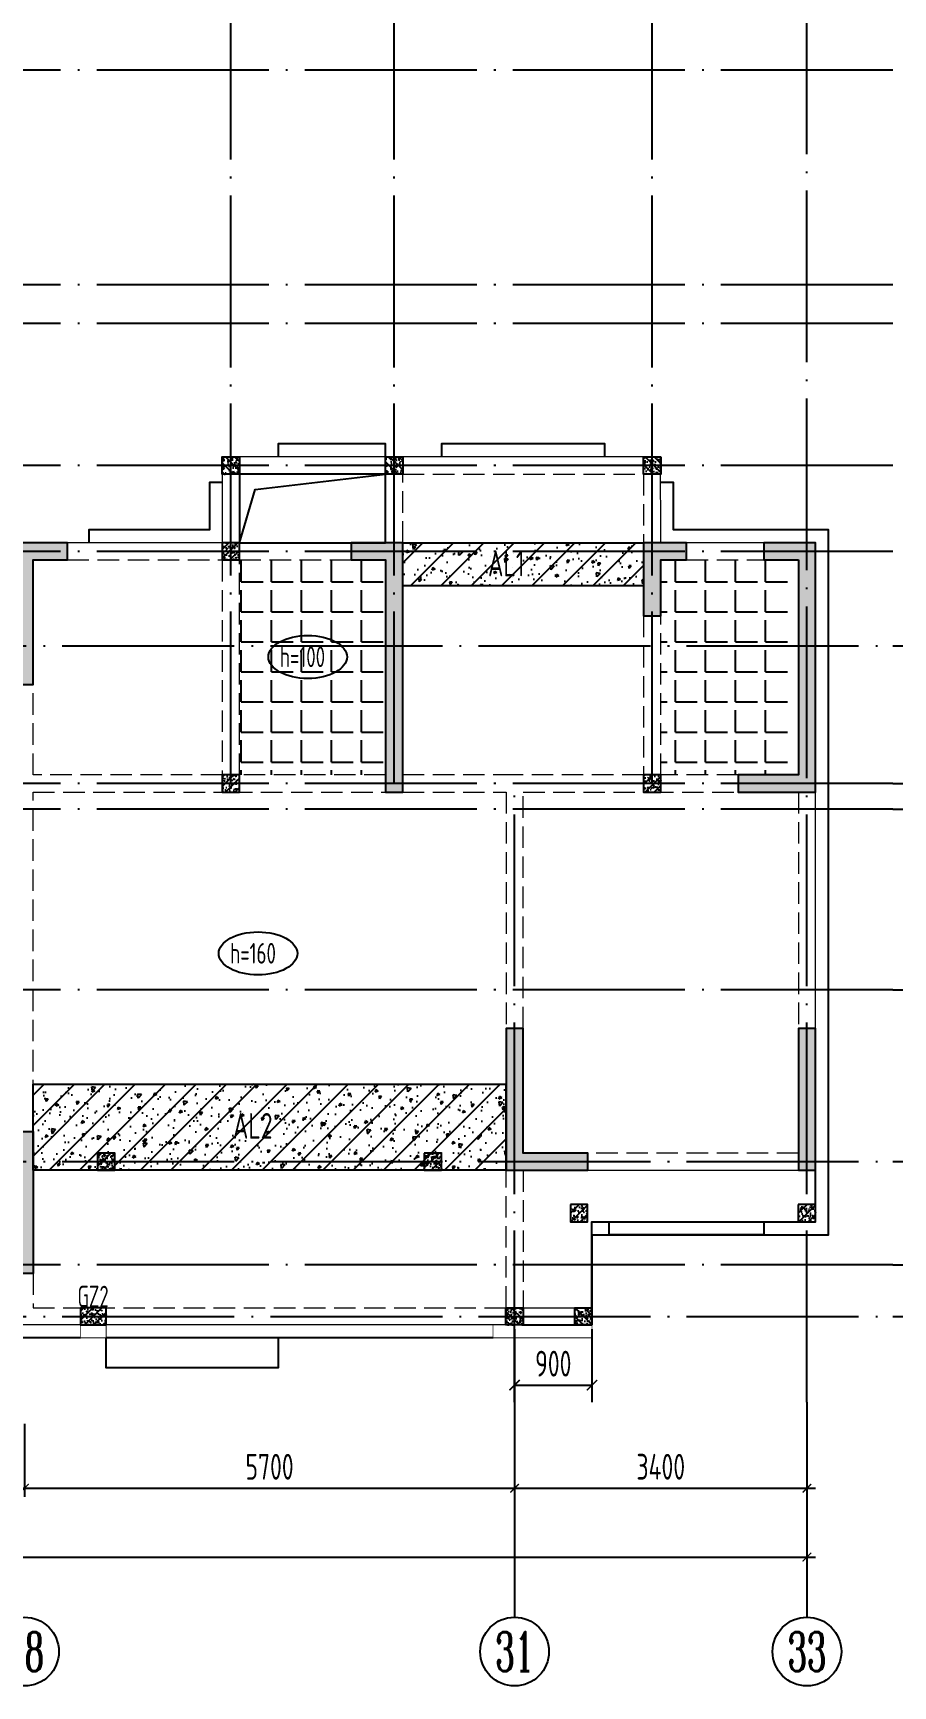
# Model space of a CAD drawing. Extents: x 826826 to 1642106, y -156213 to 399140.
# Drawn here: x 1325561 to 1335561, y 46721 to 65952 of the extents above; entities that cross this region are included whole.
import ezdxf
from ezdxf.enums import TextEntityAlignment as Align

# ---------------------------------------------------------------- set-up
doc = ezdxf.new("R2010")
doc.units = 0
doc.header["$LTSCALE"] = 1000
doc.linetypes.add('DASH', pattern=[0.35, 0.25, -0.1])
doc.linetypes.add('DOTE', pattern=[2.42, 2, -0.2, 0.02, -0.2])
doc.layers.get('0').update_dxf_attribs({"linetype": 'CONTINUOUS'})
doc.layers.get('DEFPOINTS').update_dxf_attribs({"linetype": 'CONTINUOUS'})
for name, color, linetype in [('$RECOVER_210609100354-0', 7, 'CONTINUOUS'), ('A-AXIS', 1, 'CONTINUOUS'), ('A-DOTE', 10, 'DOTE'), ('AXIS_TEXT', 4, 'CONTINUOUS'), ('BEAM', 4, 'DASH'), ('ROOF', 183, 'CONTINUOUS'), ('S-B板填充', 251, 'CONTINUOUS'), ('S-B板标注', 3, 'CONTINUOUS'), ('S-B板边线', 2, 'CONTINUOUS'), ('S-D洞口', 4, 'CONTINUOUS'), ('S-L主梁线', 4, 'DASH'), ('S-Q墙填充', 252, 'CONTINUOUS'), ('S-Q墙实线', 6, 'CONTINUOUS'), ('S-Q墙标注', 3, 'CONTINUOUS'), ('S-Y一般标注', 3, 'CONTINUOUS'), ('S-构造柱', 212, 'CONTINUOUS'), ('S-构造柱编号', 130, 'CONTINUOUS'), ('TEXT', 2, 'CONTINUOUS'), ('看线', 251, 'CONTINUOUS')]:
    doc.layers.add(name, color=color, linetype=linetype)
doc.layers.add('配箍校核', color=34, linetype='CONTINUOUS', plot=False)
doc.styles.add('_TCH_AXIS', font='COMPLEX', dxfattribs={"bigfont": 'GBCBIG'})
doc.styles.add('COMPLEX', font='COMPLEX')
doc.styles.add('TSSD_DIMENSION', font='Tssdeng.shx', dxfattribs={"width": 0.7, "bigfont": 'tssdchn.shx'})
doc.styles.add('TSSD_REIN', font='tssdeng.shx', dxfattribs={"width": 0.7, "height": 300, "bigfont": 'tssdchn.shx'})
doc.styles.add('结构文字', font='zstxt.shx', dxfattribs={"width": 0.7, "bigfont": 'zshz.shx'})
doc.dimstyles.new('STRUCK', dxfattribs={"dimtxt": 400, "dimasz": 121, "dimexe": 200, "dimexo": 150, "dimgap": 115, "dimtad": 1, "dimdec": 0, "dimdsep": 46, "dimtxsty": '结构文字', "dimblk": 'ARCHTICK', "dimcen": 400, "dimclrd": 3, "dimclre": 3, "dimclrt": 7, "dimadec": 0, "dimazin": 0, "dimtfac": 1, "dimtdec": 0, "dimtix": 1, "dimtmove": 2, "dimatfit": 3, "dimldrblk": '_DIMX', "dimfxl": 0, "dimtolj": 1, "dimtzin": 0, "dimarcsym": 0})
doc.dimstyles.new('TSSD_100_100$0', dxfattribs={"dimtxt": 300, "dimasz": 80, "dimexe": 100, "dimexo": 250, "dimgap": 100, "dimtad": 1, "dimdec": 0, "dimzin": 0, "dimdsep": 46, "dimtxsty": 'TSSD_DIMENSION', "dimblk": 'ARCHTICK', "dimcen": 0, "dimdle": 100, "dimclrd": 3, "dimclre": 3, "dimclrt": 7, "dimadec": 0, "dimazin": 0, "dimtfac": 1, "dimtdec": 0, "dimtix": 1, "dimtmove": 2, "dimatfit": 3, "dimldrblk": 'ARCHTICK', "dimfxl": 0, "dimtolj": 1, "dimtzin": 0, "dimarcsym": 0})

# ---------------------------------------------------------------- blocks, each defined once
blk = doc.blocks.new('_ArchTick')
at = {"color": 0, "linetype": 'ByBlock', "const_width": 0.15}
blk.add_lwpolyline([(-0.5, -0.5), (0.5, 0.5)], dxfattribs=at)
blk = doc.blocks.new('*D870')
at = {"layer": 'DEFPOINTS', "color": 0}
for p in [(49700.000008, 3300.000008), (53100.000008, 3300.000008), (53100.000008, 2300.000008)]:
    blk.add_point(p, dxfattribs=at)
at = {"layer": 'S-Y一般标注', "color": 0, "lineweight": -2}
for p, q in [((49700.000008, 3050.000008), (49700.000008, 2200.000008)), ((53100.000008, 3050.000008), (53100.000008, 2200.000008)), ((49600.000008, 2300.000008), (53200.000008, 2300.000008))]:
    blk.add_line(p, q, dxfattribs=at)
at = {"layer": 'S-Y一般标注', "color": 0, "lineweight": -2, "xscale": 100, "yscale": 100, "zscale": 100, "rotation": 180}
blk.add_blockref('_ArchTick', (49700.000008, 2300.000008), dxfattribs=at)
at = {"layer": 'S-Y一般标注', "color": 0, "lineweight": -2, "xscale": 100, "yscale": 100, "zscale": 100}
blk.add_blockref('_ArchTick', (53100.000008, 2300.000008), dxfattribs=at)
at = {"layer": 'S-Y一般标注', "color": 7, "insert": (51400.000008, 2550.000008), "char_height": 300, "attachment_point": 5, "style": 'TSSD_DIMENSION'}
blk.add_mtext('\\A1;3400', dxfattribs=at)
blk = doc.blocks.new('*D871')
at = {"layer": 'DEFPOINTS', "color": 0}
for p in [(44000, 3300), (49700, 3300), (49700, 2300)]:
    blk.add_point(p, dxfattribs=at)
at = {"layer": 'S-Y一般标注', "color": 0, "lineweight": -2}
for p, q in [((44000, 3050), (44000, 2200)), ((49700, 3050), (49700, 2200)), ((43900, 2300), (49800, 2300))]:
    blk.add_line(p, q, dxfattribs=at)
at = {"layer": 'S-Y一般标注', "color": 0, "lineweight": -2, "xscale": 100, "yscale": 100, "zscale": 100, "rotation": 180}
blk.add_blockref('_ArchTick', (44000, 2300), dxfattribs=at)
at = {"layer": 'S-Y一般标注', "color": 0, "lineweight": -2, "xscale": 100, "yscale": 100, "zscale": 100}
blk.add_blockref('_ArchTick', (49700, 2300), dxfattribs=at)
at = {"layer": 'S-Y一般标注', "color": 7, "insert": (46850, 2550), "char_height": 300, "attachment_point": 5, "style": 'TSSD_DIMENSION'}
blk.add_mtext('\\A1;5700', dxfattribs=at)
blk = doc.blocks.new('*D872')
at = {"layer": 'DEFPOINTS', "color": 0}
for p in [(42150, 3300), (44000, 3300), (44000, 2300)]:
    blk.add_point(p, dxfattribs=at)
at = {"layer": 'S-Y一般标注', "color": 0, "lineweight": -2}
for p, q in [((42150, 3050), (42150, 2200)), ((44000, 3050), (44000, 2200)), ((42050, 2300), (44100, 2300))]:
    blk.add_line(p, q, dxfattribs=at)
at = {"layer": 'S-Y一般标注', "color": 0, "lineweight": -2, "xscale": 100, "yscale": 100, "zscale": 100, "rotation": 180}
blk.add_blockref('_ArchTick', (42150, 2300), dxfattribs=at)
at = {"layer": 'S-Y一般标注', "color": 0, "lineweight": -2, "xscale": 100, "yscale": 100, "zscale": 100}
blk.add_blockref('_ArchTick', (44000, 2300), dxfattribs=at)
at = {"layer": 'S-Y一般标注', "color": 7, "insert": (43075, 2550), "char_height": 300, "attachment_point": 5, "style": 'TSSD_DIMENSION'}
blk.add_mtext('\\A1;1850', dxfattribs=at)
blk = doc.blocks.new('*D876')
at = {"layer": 'DEFPOINTS', "color": 0}
for p in [(54100.000008, 4900.000008), (55100.000008, 4900.000008), (54100.000008, 4300.000008)]:
    blk.add_point(p, dxfattribs=at)
at = {"layer": 'S-Y一般标注', "color": 0, "lineweight": -2}
for p, q in [((55100.000008, 4900.000008), (55100.000008, 5000.000008)), ((54350.000008, 4900.000008), (55200.000008, 4900.000008)), ((55100.000008, 4300.000008), (55100.000008, 4900.000008)), ((54350.000008, 4300.000008), (55200.000008, 4300.000008)), ((55100.000008, 4300.000008), (55100.000008, 4200.000008))]:
    blk.add_line(p, q, dxfattribs=at)
at = {"layer": 'S-Y一般标注', "color": 0, "lineweight": -2, "xscale": 100, "yscale": 100, "zscale": 100}
for p, rotation in [((55100.000008, 4900.000008), 270), ((55100.000008, 4300.000008), 90)]:
    blk.add_blockref('_ArchTick', p, dxfattribs=dict(at, rotation=rotation))
at = {"layer": 'S-Y一般标注', "color": 7, "insert": (54850.000008, 4600.000008), "char_height": 300, "attachment_point": 5, "rotation": 90, "style": 'TSSD_DIMENSION'}
blk.add_mtext('\\A1;600', dxfattribs=at)
blk = doc.blocks.new('*D887')
at = {"layer": 'DEFPOINTS', "color": 0}
for p in [(54100, 18800), (55900, 18800), (54100, 4300)]:
    blk.add_point(p, dxfattribs=at)
at = {"layer": 'S-Y一般标注', "color": 0, "lineweight": -2}
for p, q in [((55900, 4200), (55900, 18900)), ((54350, 18800), (56000, 18800)), ((54350, 4300), (56000, 4300))]:
    blk.add_line(p, q, dxfattribs=at)
at = {"layer": 'S-Y一般标注', "color": 0, "lineweight": -2, "xscale": 100, "yscale": 100, "zscale": 100}
for p, rotation in [((55900, 18800), 90), ((55900, 4300), 270)]:
    blk.add_blockref('_ArchTick', p, dxfattribs=dict(at, rotation=rotation))
at = {"layer": 'S-Y一般标注', "color": 7, "insert": (55650, 11550), "char_height": 300, "attachment_point": 5, "rotation": 90, "style": 'TSSD_DIMENSION'}
blk.add_mtext('\\A1;14500', dxfattribs=at)
blk = doc.blocks.new('*D918')
at = {"layer": 'DEFPOINTS', "color": 0}
for p in [(4300.000008, 3300.000008), (53100.000008, 3300.000008), (53100.000008, 1500.000008)]:
    blk.add_point(p, dxfattribs=at)
at = {"layer": 'S-Y一般标注', "color": 0, "lineweight": -2}
for p, q in [((4300.000008, 3050.000008), (4300.000008, 1400.000008)), ((53100.000008, 3050.000008), (53100.000008, 1400.000008)), ((4200.000008, 1500.000008), (53200.000008, 1500.000008))]:
    blk.add_line(p, q, dxfattribs=at)
at = {"layer": 'S-Y一般标注', "color": 0, "lineweight": -2, "xscale": 100, "yscale": 100, "zscale": 100, "rotation": 180}
blk.add_blockref('_ArchTick', (4300.000008, 1500.000008), dxfattribs=at)
at = {"layer": 'S-Y一般标注', "color": 0, "lineweight": -2, "xscale": 100, "yscale": 100, "zscale": 100}
blk.add_blockref('_ArchTick', (53100.000008, 1500.000008), dxfattribs=at)
at = {"layer": 'S-Y一般标注', "color": 7, "insert": (28700.000008, 1750.000008), "char_height": 300, "attachment_point": 5, "style": 'TSSD_DIMENSION'}
blk.add_mtext('\\A1;48800', dxfattribs=at)
blk = doc.blocks.new('_AXISO')
blk.add_circle((0, 0), 0.5)
at = {"layer": 'AXIS_TEXT', "style": 'COMPLEX', "width": 1.041667}
blk.add_attdef('A', text='', height=0.56, dxfattribs=at).set_placement((-0.25, -0.28), (0.25, -0.28), align=Align.FIT)
blk = doc.blocks.new('20210801.20101804')
at = {"layer": 'S-B板填充'}
h = blk.add_hatch(dxfattribs=at)
h.set_pattern_fill('ANGLE', color=252, scale=50, style=0)
h.set_pattern_definition([(0, (139833.96, -145443.87), (0, 349.25), [254, -95.25]), (90, (139833.96, -145443.87), (-349.25, 2e-14), [254, -95.25])])
edge = h.paths.add_edge_path()
edge.add_line((42100, 300), (42100, 2800))
edge.add_line((42100, 2800), (43800, 2800))
edge.add_line((43800, 2800), (43800, 300))
edge.add_line((43800, 300), (42100, 300))
h = blk.add_hatch(dxfattribs=at)
h.set_pattern_fill('ANGLE', color=252, scale=50, style=0)
h.set_pattern_definition([(0, (144533.96, -145443.87), (0, 349.25), [254, -95.25]), (90, (144533.96, -145443.87), (-349.25, 2e-14), [254, -95.25])])
edge = h.paths.add_edge_path()
edge.add_line((47000, 200), (47000, 2800))
edge.add_line((47000, 2800), (48500, 2800))
edge.add_line((48500, 2800), (48500, 300))
edge.add_line((48500, 300), (46999, 300))
blk = doc.blocks.new('20210802.04355209')
at = {"layer": '$RECOVER_210609100354-0', "color": 30, "const_width": 8}
for points in [[(40900, 500), (40900, 350), (40600, 350), (40600, 500)], [(46550, 500), (46550, 350), (45400, 350), (45400, 500)]]:
    blk.add_lwpolyline(points, dxfattribs=at)
at = {"layer": '看线', "color": 202, "ltscale": 0.5}
for points in [[(44150, 10600), (44150, 10750), (42900, 10750), (42900, 10600)], [(46700, 10600), (46700, 10750), (44800, 10750), (44800, 10600)], [(42250, 10300), (42100, 10300), (42100, 9750), (40700, 9750), (40700, 9600)], [(46550, 1550), (46550, 500)], [(48550, 1700), (48550, 1550), (46750, 1550), (46750, 1700)], [(40600, 350), (39300, 350)], [(42900, 350), (42900, 0), (40900, 0), (40900, 350)], [(45400, 350), (40900, 350)]]:
    blk.add_lwpolyline(points, dxfattribs=at)
at = {"layer": '看线', "color": 201}
blk.add_lwpolyline([(46550, 1550), (49300, 1550), (49300, 9750), (47500, 9750), (47500, 10300), (47350, 10300)], dxfattribs=at)
blk = doc.blocks.new('20210810.05001498')
at = {"layer": 'S-Q墙填充'}
h = blk.add_hatch(color=252, dxfattribs=at)
h.dxf.hatch_style = 1
h.paths.add_polyline_path([(-1428588, -55333), (-1428588, -55783), (-1428388, -55783), (-1428388, -55333), (-1428388, -54333), (-1427988, -54333), (-1427988, -54133), (-1428588, -54133)])
h = blk.add_hatch(color=252, dxfattribs=at)
h.dxf.hatch_style = 1
h.paths.add_polyline_path([(-1424088, -54133), (-1424688, -54133), (-1424688, -54333), (-1424288, -54333), (-1424288, -57033), (-1424088, -57033)])
h = blk.add_hatch(color=252, dxfattribs=at)
h.dxf.hatch_style = 1
h.paths.add_polyline_path([(-1421288, -54133), (-1421288, -54983), (-1421088, -54983), (-1421088, -54333), (-1420788, -54333), (-1420788, -54133)])
h = blk.add_hatch(color=252, dxfattribs=at)
h.dxf.hatch_style = 1
h.paths.add_polyline_path([(-1419488, -54333), (-1419488, -56833), (-1420188, -56833), (-1420188, -57033), (-1419288, -57033), (-1419288, -54133), (-1419888, -54133), (-1419888, -54333)])
h = blk.add_hatch(color=252, dxfattribs=at)
h.dxf.hatch_style = 1
h.paths.add_polyline_path([(-1421938, -61233), (-1422038, -61233), (-1422688, -61233), (-1422688, -59783), (-1422888, -59783), (-1422888, -61433), (-1422038, -61433), (-1421938, -61433)])
h = blk.add_hatch(color=252, dxfattribs=at)
h.dxf.hatch_style = 1
h.paths.add_polyline_path([(-1419288, -61433), (-1419288, -59783), (-1419488, -59783), (-1419488, -61433)])
h = blk.add_hatch(color=252, dxfattribs=at)
h.dxf.hatch_style = 1
h.paths.add_polyline_path([(-1428388, -62633), (-1429338, -62633), (-1429338, -62433), (-1428588, -62433), (-1428588, -60983), (-1428388, -60983)])
at = {"layer": 'S-L主梁线', "linetype": 'ByBlock', "lineweight": 18}
for p, q in [((-1426188, -53133), (-1426188, -54133)), ((-1424188, -53133), (-1426188, -53133)), ((-1421090, -53133), (-1424188, -53133)), ((-1421088, -54133), (-1421090, -53133)), ((-1426188, -54133), (-1427988, -54133)), ((-1419888, -54133), (-1420788, -54133)), ((-1419288, -59783), (-1419288, -57033)), ((-1421938, -61433), (-1419488, -61433)), ((-1422688, -63033), (-1421888, -63033)), ((-1421888, -63033), (-1421888, -63233)), ((-1421888, -63233), (-1429438, -63233))]:
    blk.add_line(p, q, dxfattribs=at)
at = {"layer": 'S-L主梁线', "linetype": 'DASH', "lineweight": 18}
for p, q in [((-1425988, -54133), (-1425988, -53333)), ((-1425988, -53333), (-1424288, -53333)), ((-1424288, -53333), (-1424288, -54133)), ((-1424088, -54133), (-1424088, -53333)), ((-1424088, -53333), (-1421289, -53333)), ((-1421289, -53333), (-1421288, -54233)), ((-1424688, -54133), (-1425988, -54133)), ((-1427988, -54333), (-1426188, -54333)), ((-1426188, -54333), (-1426188, -56833)), ((-1425988, -54333), (-1424688, -54333)), ((-1425988, -56833), (-1425988, -54333)), ((-1420788, -54333), (-1419888, -54333)), ((-1421288, -54983), (-1421289, -56833)), ((-1421089, -56833), (-1421088, -54983)), ((-1428388, -56833), (-1428388, -55783)), ((-1426188, -56833), (-1428388, -56833)), ((-1424288, -56833), (-1425988, -56833)), ((-1422788, -56833), (-1424088, -56833)), ((-1421289, -56833), (-1422788, -56833)), ((-1420188, -56833), (-1421089, -56833)), ((-1428388, -60983), (-1428388, -57033)), ((-1428388, -57033), (-1426088, -57033)), ((-1426088, -57033), (-1424288, -57033)), ((-1424088, -57033), (-1422888, -57033)), ((-1422888, -57033), (-1422888, -59783)), ((-1422688, -59783), (-1422688, -57033)), ((-1422688, -57033), (-1421190, -57033)), ((-1421190, -57033), (-1420188, -57033)), ((-1419488, -57033), (-1419488, -59783)), ((-1419488, -61233), (-1421938, -61233)), ((-1422888, -63033), (-1422888, -61433)), ((-1422688, -61433), (-1422688, -63033)), ((-1428388, -62633), (-1428388, -63033)), ((-1428388, -63033), (-1422888, -63033))]:
    blk.add_line(p, q, dxfattribs=at)
at = {"layer": 'S-Q墙实线'}
for points in [[(-1428588, -55333), (-1428588, -55783), (-1428388, -55783), (-1428388, -55333), (-1428388, -54333), (-1427988, -54333), (-1427988, -54133), (-1428588, -54133)], [(-1424088, -54133), (-1424688, -54133), (-1424688, -54333), (-1424288, -54333), (-1424288, -57033), (-1424088, -57033)], [(-1421288, -54133), (-1421288, -54983), (-1421088, -54983), (-1421088, -54333), (-1420788, -54333), (-1420788, -54133)], [(-1419488, -54333), (-1419488, -56833), (-1420188, -56833), (-1420188, -57033), (-1419288, -57033), (-1419288, -54133), (-1419888, -54133), (-1419888, -54333)], [(-1419288, -61433), (-1419288, -59783), (-1419488, -59783), (-1419488, -61433)], [(-1428388, -62633), (-1429338, -62633), (-1429338, -62433), (-1428588, -62433), (-1428588, -60983), (-1428388, -60983)]]:
    blk.add_lwpolyline(points, close=True, dxfattribs=at)
blk.add_lwpolyline([(-1421938, -61433), (-1421938, -61433), (-1421938, -61233), (-1421938, -61233), (-1422688, -61233), (-1422688, -59783), (-1422888, -59783), (-1422888, -61433), (-1421938, -61433)], dxfattribs=at)
blk = doc.blocks.new('20210810.05042432')
at = {"layer": 'S-B板边线'}
blk.add_lwpolyline([(-1422688, -63233), (-1421888, -63233), (-1421888, -62033), (-1419288, -62033), (-1419288, -61433)], dxfattribs=at)
blk = doc.blocks.new('20210730.02141516')
at = {"layer": 'S-构造柱'}
h = blk.add_hatch(dxfattribs=at)
h.set_pattern_fill('ARMORED', color=256, scale=15, angle=-90, style=0)
h.set_pattern_definition([(320, (-154189.41, 3278673.45), (-9.4128202, -107.5890274), [11.25, -123.75]), (265, (-154189.41, 3278673.45), (112.82882, 20.8127), [9, -99]), (10.4514, (-154190.19, 3278664.49), (103.4159313, -86.7764073), [9.5610285, -105.1713168]), (316.1842, (-154159.41, 3278673.45), (-24.827852, -160.0861573), [16.875, -185.625]), (6.6356, (-154161.48, 3278660.11), (146.117681, -140.199406), [14.341543, -157.75695]), (261.1842, (-154159.41, 3278673.45), (146.11779, -140.199292), [13.5, -148.5]), (291, (-154166.91, 3278658.45), (-60.3928336, -89.5360578), [11.25, -123.75]), (236, (-154166.91, 3278658.45), (108.7725068, -36.4972998), [9, -99]), (341.4514, (-154171.94, 3278650.99), (48.3795745, -126.0333943), [9.5610285, -105.1713168]), (307.5, (-154189.41, 3278673.454), (49.93407807, -1.8239783), [0, -97.8, 0, -100.5, 0, -99.375]), (277.5, (-154189.41, 3278673.454), (59.1617568, -39.4604306), [0, -57.3, 0, -95.55, 0, -37.875]), (237.5, (-154189.41, 3278706.904), (-3.38323076, -80.07336543), [0, -37.5, 0, -117, 0, -155.25]), (227.5, (-154189.41, 3278721.904), (15.0157473, -87.4779254), [0, -48.75, 0, -77.7, 0, -110.25]), (315, (-154189.41, 3278673.454), (53.0330086, 53.0330086), [])])
h.paths.add_polyline_path([(200, 200), (200, 0), (0, 0), (0, 200)])
blk.add_lwpolyline([(200, 200), (200, 0), (0, 0), (0, 200)], close=True, dxfattribs=at)
blk = doc.blocks.new('20210809.18224761')
at = {"layer": 'S-构造柱'}
h = blk.add_hatch(dxfattribs=at)
h.set_pattern_fill('ARMORED', color=256, scale=15, angle=-90, style=0)
h.set_pattern_definition([(320, (-154189.41, 3278673.45), (-9.4128202, -107.5890274), [11.25, -123.75]), (265, (-154189.41, 3278673.45), (112.82882, 20.8127), [9, -99]), (10.4514, (-154190.19, 3278664.49), (103.4159313, -86.7764073), [9.5610285, -105.1713168]), (316.1842, (-154159.41, 3278673.45), (-24.827852, -160.0861573), [16.875, -185.625]), (6.6356, (-154161.48, 3278660.11), (146.117681, -140.199406), [14.341543, -157.75695]), (261.1842, (-154159.41, 3278673.45), (146.11779, -140.199292), [13.5, -148.5]), (291, (-154166.91, 3278658.45), (-60.3928336, -89.5360578), [11.25, -123.75]), (236, (-154166.91, 3278658.45), (108.7725068, -36.4972998), [9, -99]), (341.4514, (-154171.94, 3278650.99), (48.3795745, -126.0333943), [9.5610285, -105.1713168]), (307.5, (-154189.41, 3278673.454), (49.93407807, -1.8239783), [0, -97.8, 0, -100.5, 0, -99.375]), (277.5, (-154189.41, 3278673.454), (59.1617568, -39.4604306), [0, -57.3, 0, -95.55, 0, -37.875]), (237.5, (-154189.41, 3278706.904), (-3.38323076, -80.07336543), [0, -37.5, 0, -117, 0, -155.25]), (227.5, (-154189.41, 3278721.904), (15.0157473, -87.4779254), [0, -48.75, 0, -77.7, 0, -110.25]), (315, (-154189.41, 3278673.454), (53.0330086, 53.0330086), [])])
h.paths.add_polyline_path([(300, 200), (300, 0), (0, 0), (0, 200)])
blk.add_lwpolyline([(300, 200), (300, 0), (0, 0), (0, 200)], close=True, dxfattribs=at)
blk = doc.blocks.new('*D2664')
at = {"layer": 'DEFPOINTS', "color": 0}
for p in [(1331161, 51021), (1332061, 51021), (1332061, 50221)]:
    blk.add_point(p, dxfattribs=at)
at = {"layer": 'S-Q墙标注', "color": 3, "lineweight": -2}
for p, q in [((1331161, 50871), (1331161, 50021)), ((1332061, 50871), (1332061, 50021)), ((1331161, 50221), (1332061, 50221))]:
    blk.add_line(p, q, dxfattribs=at)
at = {"layer": 'S-Q墙标注', "color": 3, "lineweight": -2, "xscale": 121, "yscale": 121, "zscale": 121, "rotation": 180}
blk.add_blockref('_ArchTick', (1331161, 50221), dxfattribs=at)
at = {"layer": 'S-Q墙标注', "color": 3, "lineweight": -2, "xscale": 121, "yscale": 121, "zscale": 121}
blk.add_blockref('_ArchTick', (1332061, 50221), dxfattribs=at)
at = {"layer": 'S-Q墙标注', "color": 7, "insert": (1331611, 50471), "char_height": 300, "attachment_point": 5, "style": 'TSSD_REIN'}
blk.add_mtext('\\A1;900', dxfattribs=at)
blk = doc.blocks.new('_DIMX')
blk.add_line((-150, 0), (150, 0))
at = {"const_width": 50}
blk.add_lwpolyline([(-70, -70), (70, 70)], dxfattribs=at)
blk = doc.blocks.new('20210801.08533475')
at = {"layer": 'A-AXIS'}
for p, q in [((54100, 12100), (56600, 12100)), ((54100, 10500), (56600, 10500)), ((54100, 10200), (56600, 10200)), ((54100, 8100), (56600, 8100)), ((54100, 6100), (56600, 6100)), ((54100, 4900), (56600, 4900)), ((54100, 4300), (56600, 4300)), ((49700, 3300), (49700, 800)), ((53100, 3300), (53100, 800))]:
    blk.add_line(p, q, dxfattribs=at)
at = {"layer": 'A-DOTE'}
for p, q in [((46400, 10500), (46400, 19800)), ((48300, 10500), (48300, 19800)), ((51300, 10500), (51300, 19800)), ((53100, 3300), (53100, 19800)), ((54100, 18800), (3300, 18800)), ((54100, 16300), (3300, 16300)), ((54100, 15850), (3300, 15850)), ((54100, 14200), (3300, 14200)), ((54100, 13200), (3300, 13200)), ((3300, 12100), (54100, 12100)), ((54100, 10500), (3300, 10500)), ((49700, 3300), (49700, 10500)), ((54100, 10200), (3300, 10200)), ((54100, 8100), (3300, 8100)), ((3300, 6100), (54100, 6100)), ((54100, 4900), (3300, 4900)), ((3300, 4300), (54100, 4300))]:
    blk.add_line(p, q, dxfattribs=at)
at = {"layer": 'A-AXIS'}
ref = blk.add_blockref('_AXISO', (44000, 400), dxfattribs=dict(at, xscale=800, yscale=800, zscale=800))
ref.add_attrib('A', '28', dxfattribs={"layer": 'AXIS_TEXT', "height": 452.55, "style": '_TCH_AXIS', "width": 0.617647}).set_placement((43773.7, 173.7), (44226.3, 173.7), align=Align.FIT)
ref = blk.add_blockref('_AXISO', (49700, 400), dxfattribs=dict(at, xscale=800, yscale=800, zscale=800))
ref.add_attrib('A', '31', dxfattribs={"layer": 'AXIS_TEXT', "height": 452.55, "style": '_TCH_AXIS', "width": 0.75}).set_placement((49473.7, 173.7), (49926.3, 173.7), align=Align.FIT)
ref = blk.add_blockref('_AXISO', (53100, 400), dxfattribs=dict(at, xscale=800, yscale=800, zscale=800))
ref.add_attrib('A', '33', dxfattribs={"layer": 'AXIS_TEXT', "height": 452.55, "style": '_TCH_AXIS', "width": 0.636364}).set_placement((52873.7, 173.7), (53326.3, 173.7), align=Align.FIT)
at = {"layer": 'S-Y一般标注'}
for p1, p2, distance, picture, middle in [((54100, 4300), (54100, 18800), -1800, '*D887', (55650, 11550)), ((54100, 4300), (54100, 4900), -1000, '*D876', (54850, 4600)), ((4300, 3300), (53100, 3300), -1800, '*D918', (28700, 1750)), ((42150, 3300), (44000, 3300), -1000, '*D872', (43075, 2550)), ((44000, 3300), (49700, 3300), -1000, '*D871', (46850, 2550)), ((49700, 3300), (53100, 3300), -1000, '*D870', (51400, 2550))]:
    dim = blk.add_aligned_dim(p1=p1, p2=p2, distance=distance, dimstyle='TSSD_100_100$0', override={"dimasz": 100, "dimclrd": 0, "dimclre": 0}, dxfattribs=at)
    dim.commit()
    dim.dimension.update_dxf_attribs({"geometry": picture, "text_midpoint": middle})

msp = doc.modelspace()

# ---------------------------------------------------------------- hatches: boundary and pattern name
at = {"layer": 'BEAM', "linetype": 'ByBlock'}
h = msp.add_hatch(dxfattribs=at)
h.set_pattern_fill('ARMORED', color=252, scale=50, angle=180, style=0)
h.set_pattern_definition([(230, (1112089.87, 1973942.57), (-358.63009, 31.376067), [37.5, -412.5]), (175, (1112089.87, 1973942.57), (69.37567, -376.09607), [30, -330]), (280.4514, (1112060, 1973945.2), (-289.25469, -344.71977), [31.870095, -350.571056]), (226.1842, (1112089.87, 1973842.57), (-533.62052, 82.75951), [56.25, -618.75]), (276.6356, (1112045.4, 1973849.47), (-467.33135, -487.05894), [47.80514, -525.8565]), (171.1842, (1112089.87, 1973842.57), (-467.33097, -487.0593), [45, -495]), (201, (1112039.87, 1973867.57), (-298.453526, 201.309445), [37.5, -412.5]), (146, (1112039.87, 1973867.57), (-121.657666, -362.57502), [30, -330]), (251.4514, (1112015, 1973884.34), (-420.111314, -161.26525), [31.870095, -350.571056]), (217.5, (1112089.87, 1973942.57), (-6.079928, -166.446927), [0, -326, 0, -335, 0, -331.25]), (187.5, (1112089.87, 1973942.57), (-131.534769, -197.205856), [0, -191, 0, -318.5, 0, -126.25]), (147.5, (1112201.37, 1973942.57), (-266.911218, 11.277436), [0, -125, 0, -390, 0, -517.5]), (137.5, (1112251.37, 1973942.57), (-291.593085, -50.05249), [0, -162.5, 0, -259, 0, -367.5]), (225, (1112089.87, 1973942.57), (176.776695, -176.776695), [])])
h.paths.add_polyline_path([(1332661, 59521.27), (1329861, 59521.27), (1329861, 60021.27), (1332661, 60021.27)])
h = msp.add_hatch(dxfattribs=at)
h.set_pattern_fill('ARMORED', color=252, scale=50, angle=180, style=0)
h.set_pattern_definition([(230, (1107889.87, 1967142.57), (-358.63009, 31.376067), [37.5, -412.5]), (175, (1107889.87, 1967142.57), (69.37567, -376.09607), [30, -330]), (280.4514, (1107859.98, 1967145.2), (-289.25469, -344.71977), [31.870095, -350.571056]), (226.1842, (1107889.87, 1967042.57), (-533.62052, 82.75951), [56.25, -618.75]), (276.6356, (1107845.4, 1967049.47), (-467.33135, -487.05894), [47.80514, -525.8565]), (171.1842, (1107889.87, 1967042.57), (-467.33097, -487.0593), [45, -495]), (201, (1107839.87, 1967067.57), (-298.453526, 201.309445), [37.5, -412.5]), (146, (1107839.87, 1967067.57), (-121.657666, -362.57502), [30, -330]), (251.4514, (1107815, 1967084.35), (-420.111314, -161.26525), [31.870095, -350.571056]), (217.5, (1107889.87, 1967142.57), (-6.079928, -166.446927), [0, -326, 0, -335, 0, -331.25]), (187.5, (1107889.87, 1967142.57), (-131.534769, -197.205856), [0, -191, 0, -318.5, 0, -126.25]), (147.5, (1108001.37, 1967142.57), (-266.911218, 11.277436), [0, -125, 0, -390, 0, -517.5]), (137.5, (1108051.37, 1967142.57), (-291.593085, -50.05249), [0, -162.5, 0, -259, 0, -367.5]), (225, (1107889.87, 1967142.57), (176.776695, -176.776695), [])])
h.paths.add_polyline_path([(1331061, 52721.27), (1325561, 52721.27), (1325561, 53721.27), (1331061, 53721.27)])

# ---------------------------------------------------------------- linework, layer by layer
for points in [[(1332661, 59521.27), (1329861, 59521.27), (1329861, 60021.27), (1332661, 60021.27)], [(1331061, 52721.27), (1325561, 52721.27), (1325561, 53721.27), (1331061, 53721.27)]]:
    msp.add_lwpolyline(points, close=True, dxfattribs=at)
at = {"layer": 'S-B板标注'}
for centre in [(1328755.35, 58693.05), (1328176.99, 55243.6)]:
    msp.add_ellipse(centre, major_axis=(-457.33, 0), ratio=0.54724159, dxfattribs=at)
at = {"layer": 'S-D洞口', "color": 5}
msp.add_lwpolyline([(1327961.01, 60021.27), (1329661, 60021.27), (1329661, 60821.48), (1327961.01, 60821.48), (1327961.01, 60021.27), (1328142.38, 60640.12), (1329661, 60821.48)], dxfattribs=at)

# ---------------------------------------------------------------- block references
at = {"layer": 'ROOF'}
for p in [(1327760.77, 60821.27), (1329660.79, 60821.27), (1332660.79, 60821.27)]:
    msp.add_blockref('20210730.02141516', p, dxfattribs=at)
at = {"layer": 'ROOF', "xscale": -1, "rotation": 4.61764226855621e-08}
for p in [(1327960.77, 59821.26), (1330310.77, 52721.27), (1332010.77, 52121.27), (1334660.79, 52121.27)]:
    msp.add_blockref('20210730.02141516', p, dxfattribs=at)
at = {"layer": 'ROOF', "xscale": -1}
for p in [(1327960.76, 57121.27), (1332860.67, 57121.27), (1326510.77, 52721.27)]:
    msp.add_blockref('20210730.02141516', p, dxfattribs=at)
at = {"layer": 'ROOF', "rotation": 359.9999999538236}
for p in [(1331060.77, 50921.27), (1331860.76, 50921.27)]:
    msp.add_blockref('20210730.02141516', p, dxfattribs=at)
at = {"layer": 'S-B板填充'}
msp.add_blockref('20210801.20101804', (1285861, 57021.26), dxfattribs=at)
at = {"layer": 'S-B板边线'}
msp.add_blockref('20210810.05042432', (2753949.14, 114154.42), dxfattribs=at)
at = {"layer": 'S-Q墙填充'}
msp.add_blockref('20210810.05001498', (2753949.15, 114154.44), dxfattribs=at)
at = {"layer": 'S-Y一般标注'}
msp.add_blockref('20210801.08533475', (1281461, 46721.27), dxfattribs=at)
at = {"layer": '看线'}
msp.add_blockref('20210802.04355209', (1285510.89, 50421.26), dxfattribs=at)
at = {"layer": '配箍校核', "xscale": -1}
msp.add_blockref('20210809.18224761', (1326410.78, 50921.27), dxfattribs=at)

# ---------------------------------------------------------------- texts
at = {"layer": 'S-B板标注', "color": 7, "style": 'TSSD_REIN', "width": 0.7}
for s, p in [('h=100', (1328430.66, 58574.91)), ('h=160', (1327852.3, 55125.45))]:
    msp.add_text(s, height=240, dxfattribs=at).set_placement(p)
at = {"layer": 'S-构造柱编号', "color": 2, "linetype": 'ByBlock', "style": 'TSSD_REIN', "width": 0.65}
msp.add_text('GZ2', height=250, dxfattribs=at).set_placement((1326078.97, 51127.63, 0))
at = {"layer": 'TEXT', "color": 1, "style": 'TSSD_REIN', "width": 0.7}
for s, p in [('AL1', (1331275.67, 59630.66, 0)), ('AL2', (1328345.72, 53087.39, 0))]:
    msp.add_text(s, height=300, dxfattribs=at).set_placement(p, align=Align.RIGHT)

# ---------------------------------------------------------------- dimensions: what is measured, and where the dimension line sits
at = {"layer": 'S-Q墙标注'}
dim = msp.add_linear_dim(base=(1332061.01, 50221.27), p1=(1331161, 51021.27), p2=(1332061.01, 51021.27), dimstyle='STRUCK', override={"dimtxt": 300, "dimgap": 100, "dimtxsty": 'TSSD_REIN'}, dxfattribs=at)
dim.commit()
dim.dimension.update_dxf_attribs({"geometry": '*D2664', "text_midpoint": (1331611.01, 50471.27)})

doc.saveas('drawing.dxf')
